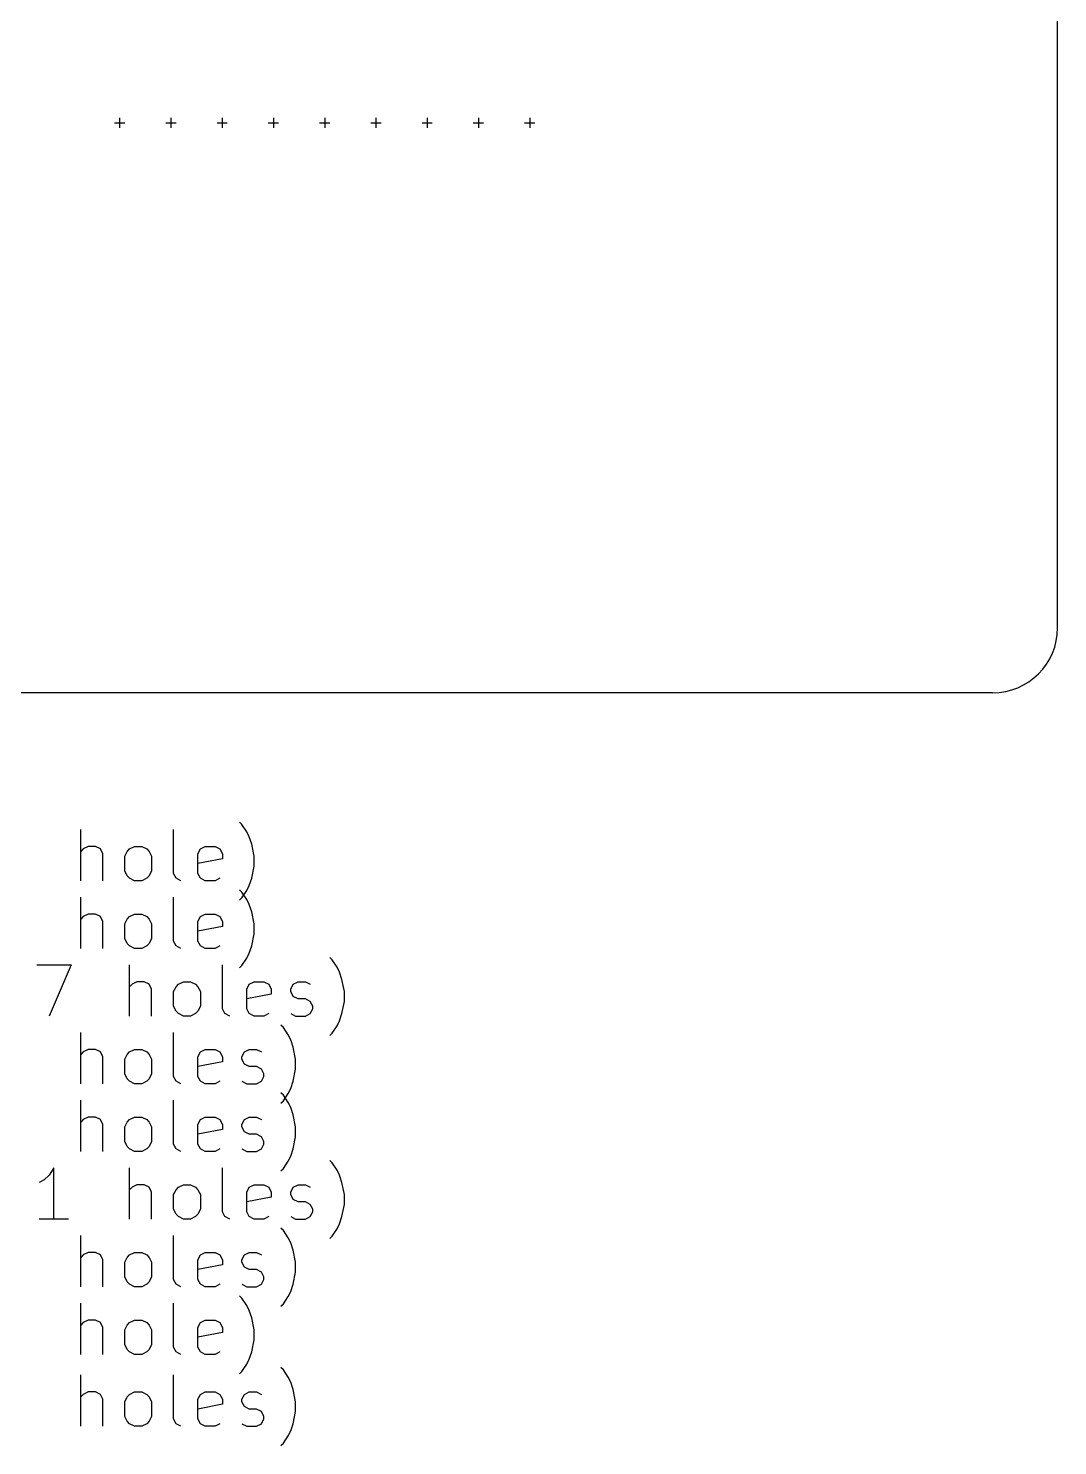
# Model space of a CAD drawing. Extents: x 28 to 108, y -142 to -30.
# Drawn here: x 67.8 to 108, y -141.9 to -86.6 of the extents above; entities that cross this region are included whole.
import ezdxf

# ---------------------------------------------------------------- set-up
doc = ezdxf.new("R2010")
doc.units = 0
doc.layers.add('BLACK', color=7, linetype='CONTINUOUS')

msp = doc.modelspace()

# ---------------------------------------------------------------- linework, layer by layer
at = {"layer": 'BLACK', "linetype": 'CONTINUOUS'}
for p, q in [((108, -110), (108, -33)), ((71.4, -90.1), (71.4, -90.5)), ((73.4, -90.1), (73.4, -90.5)), ((75.4, -90.1), (75.4, -90.5)), ((77.4, -90.1), (77.4, -90.5)), ((79.4, -90.1), (79.4, -90.5)), ((81.4, -90.1), (81.4, -90.5)), ((83.4, -90.1), (83.4, -90.5)), ((85.4, -90.1), (85.4, -90.5)), ((87.4, -90.1), (87.4, -90.5)), ((71.2, -90.3), (71.6, -90.3)), ((73.2, -90.3), (73.6, -90.3)), ((75.2, -90.3), (75.6, -90.3)), ((77.2, -90.3), (77.6, -90.3)), ((79.2, -90.3), (79.6, -90.3)), ((81.2, -90.3), (81.6, -90.3)), ((83.2, -90.3), (83.6, -90.3)), ((85.2, -90.3), (85.6, -90.3)), ((87.2, -90.3), (87.6, -90.3)), ((105.46, -112.54), (32.54, -112.542)), ((76.1702, -117.681), (76.075, -117.586)), ((76.3607, -117.967), (76.1702, -117.681)), ((69.8845, -119.872), (69.8845, -117.872)), ((73.5036, -119.586), (73.5036, -117.872)), ((76.456, -118.157), (76.3607, -117.967)), ((76.5512, -118.443), (76.456, -118.157)), ((69.9798, -118.634), (69.8845, -118.729)), ((70.1702, -118.538), (69.9798, -118.634)), ((70.456, -118.538), (70.1702, -118.538)), ((70.6464, -118.634), (70.456, -118.538)), ((70.7417, -118.824), (70.6464, -118.634)), ((70.7417, -119.872), (70.7417, -118.824)), ((71.5988, -118.919), (71.694, -118.729)), ((71.694, -118.729), (71.7893, -118.634)), ((71.7893, -118.634), (71.9798, -118.538)), ((71.9798, -118.538), (72.2655, -118.538)), ((72.2655, -118.538), (72.456, -118.634)), ((72.456, -118.634), (72.5512, -118.729)), ((72.5512, -118.729), (72.6464, -118.919)), ((74.456, -118.824), (74.5512, -118.634)), ((74.456, -119.586), (74.456, -118.824)), ((74.5512, -118.634), (74.7417, -118.538)), ((74.7417, -118.538), (75.1226, -118.538)), ((75.1226, -118.538), (75.3131, -118.634)), ((75.3131, -118.634), (75.4083, -118.824)), ((75.4083, -118.824), (75.4083, -119.015)), ((76.6464, -118.919), (76.5512, -118.443)), ((71.5988, -119.491), (71.5988, -118.919)), ((72.6464, -118.919), (72.6464, -119.491)), ((75.4083, -119.015), (74.456, -119.205)), ((76.5512, -119.777), (76.6464, -119.3)), ((76.6464, -119.3), (76.6464, -118.919)), ((71.694, -119.681), (71.5988, -119.491)), ((71.7893, -119.777), (71.694, -119.681)), ((71.9798, -119.872), (71.7893, -119.777)), ((72.2655, -119.872), (71.9798, -119.872)), ((72.456, -119.777), (72.2655, -119.872)), ((72.5512, -119.681), (72.456, -119.777)), ((72.6464, -119.491), (72.5512, -119.681)), ((73.5988, -119.777), (73.5036, -119.586)), ((73.7893, -119.872), (73.5988, -119.777)), ((74.5512, -119.777), (74.456, -119.586)), ((74.7417, -119.872), (74.5512, -119.777)), ((75.1226, -119.872), (74.7417, -119.872)), ((75.3131, -119.777), (75.1226, -119.872)), ((76.456, -120.062), (76.5512, -119.777)), ((69.8845, -122.512), (69.8845, -120.512)), ((73.5036, -122.226), (73.5036, -120.512)), ((76.1702, -120.321), (76.075, -120.226)), ((76.075, -120.634), (76.1702, -120.538)), ((76.1702, -120.538), (76.3607, -120.253)), ((76.3607, -120.607), (76.1702, -120.321)), ((76.3607, -120.253), (76.456, -120.062)), ((76.456, -120.797), (76.3607, -120.607)), ((76.5512, -121.083), (76.456, -120.797)), ((76.6464, -121.559), (76.5512, -121.083)), ((69.9798, -121.274), (69.8845, -121.369)), ((70.1702, -121.178), (69.9798, -121.274)), ((70.456, -121.178), (70.1702, -121.178)), ((70.6464, -121.274), (70.456, -121.178)), ((70.7417, -121.464), (70.6464, -121.274)), ((70.7417, -122.512), (70.7417, -121.464)), ((71.5988, -121.559), (71.694, -121.369)), ((71.5988, -122.131), (71.5988, -121.559)), ((71.694, -121.369), (71.7893, -121.274)), ((71.7893, -121.274), (71.9798, -121.178)), ((71.9798, -121.178), (72.2655, -121.178)), ((72.2655, -121.178), (72.456, -121.274)), ((72.456, -121.274), (72.5512, -121.369)), ((72.5512, -121.369), (72.6464, -121.559)), ((72.6464, -121.559), (72.6464, -122.131)), ((74.456, -121.464), (74.5512, -121.274)), ((74.456, -122.226), (74.456, -121.464)), ((75.4083, -121.655), (74.456, -121.845)), ((74.5512, -121.274), (74.7417, -121.178)), ((74.7417, -121.178), (75.1226, -121.178)), ((75.1226, -121.178), (75.3131, -121.274)), ((75.3131, -121.274), (75.4083, -121.464)), ((75.4083, -121.464), (75.4083, -121.655)), ((76.6464, -121.94), (76.6464, -121.559)), ((71.694, -122.321), (71.5988, -122.131)), ((72.6464, -122.131), (72.5512, -122.321)), ((76.5512, -122.417), (76.6464, -121.94)), ((71.7893, -122.417), (71.694, -122.321)), ((71.9798, -122.512), (71.7893, -122.417)), ((72.2655, -122.512), (71.9798, -122.512)), ((72.456, -122.417), (72.2655, -122.512)), ((72.5512, -122.321), (72.456, -122.417)), ((73.5988, -122.417), (73.5036, -122.226)), ((73.7893, -122.512), (73.5988, -122.417)), ((74.5512, -122.417), (74.456, -122.226)), ((74.7417, -122.512), (74.5512, -122.417)), ((75.1226, -122.512), (74.7417, -122.512)), ((75.3131, -122.417), (75.1226, -122.512)), ((76.3607, -122.893), (76.456, -122.702)), ((76.456, -122.702), (76.5512, -122.417)), ((68.1702, -123.152), (69.5036, -123.152)), ((69.5036, -123.152), (68.6464, -125.152)), ((71.7893, -125.152), (71.7893, -123.152)), ((75.4083, -124.866), (75.4083, -123.152)), ((76.075, -123.274), (76.1702, -123.178)), ((76.1702, -123.178), (76.3607, -122.893)), ((79.694, -122.961), (79.5988, -122.866)), ((79.8845, -123.247), (79.694, -122.961)), ((79.9798, -123.437), (79.8845, -123.247)), ((72.075, -123.818), (71.8845, -123.914)), ((72.3607, -123.818), (72.075, -123.818)), ((72.5512, -123.914), (72.3607, -123.818)), ((73.694, -123.914), (73.8845, -123.818)), ((73.8845, -123.818), (74.1702, -123.818)), ((74.1702, -123.818), (74.3607, -123.914)), ((76.456, -123.914), (76.6464, -123.818)), ((76.6464, -123.818), (77.0274, -123.818)), ((77.0274, -123.818), (77.2179, -123.914)), ((78.1702, -123.914), (78.3607, -123.818)), ((78.3607, -123.818), (78.6464, -123.818)), ((78.6464, -123.818), (78.8369, -123.914)), ((80.075, -123.723), (79.9798, -123.437)), ((80.1702, -124.199), (80.075, -123.723)), ((71.8845, -123.914), (71.7893, -124.009)), ((72.6464, -124.104), (72.5512, -123.914)), ((72.6464, -125.152), (72.6464, -124.104)), ((73.5036, -124.199), (73.5988, -124.009)), ((73.5036, -124.771), (73.5036, -124.199)), ((73.5988, -124.009), (73.694, -123.914)), ((74.3607, -123.914), (74.456, -124.009)), ((74.456, -124.009), (74.5512, -124.199)), ((74.5512, -124.199), (74.5512, -124.771)), ((76.3607, -124.104), (76.456, -123.914)), ((76.3607, -124.866), (76.3607, -124.104)), ((77.3131, -124.295), (76.3607, -124.485)), ((77.2179, -123.914), (77.3131, -124.104)), ((77.3131, -124.104), (77.3131, -124.295)), ((78.075, -124.104), (78.1702, -123.914)), ((78.075, -124.199), (78.075, -124.104)), ((78.1702, -124.39), (78.075, -124.199)), ((78.3607, -124.485), (78.1702, -124.39)), ((80.1702, -124.58), (80.1702, -124.199)), ((73.5988, -124.961), (73.5036, -124.771)), ((73.694, -125.057), (73.5988, -124.961)), ((74.456, -124.961), (74.3607, -125.057)), ((74.5512, -124.771), (74.456, -124.961)), ((75.5036, -125.057), (75.4083, -124.866)), ((76.456, -125.057), (76.3607, -124.866)), ((78.6464, -124.485), (78.3607, -124.485)), ((78.8369, -124.58), (78.6464, -124.485)), ((78.9321, -124.771), (78.8369, -124.58)), ((78.8369, -125.057), (78.9321, -124.866)), ((78.9321, -124.866), (78.9321, -124.771)), ((80.075, -125.057), (80.1702, -124.58)), ((73.8845, -125.152), (73.694, -125.057)), ((74.1702, -125.152), (73.8845, -125.152)), ((74.3607, -125.057), (74.1702, -125.152)), ((75.694, -125.152), (75.5036, -125.057)), ((76.6464, -125.152), (76.456, -125.057)), ((77.0274, -125.152), (76.6464, -125.152)), ((77.2179, -125.057), (77.0274, -125.152)), ((77.7893, -125.601), (77.694, -125.506)), ((78.075, -125.057), (78.2655, -125.152)), ((78.2655, -125.152), (78.6464, -125.152)), ((78.6464, -125.152), (78.8369, -125.057)), ((79.8845, -125.533), (79.9798, -125.342)), ((79.9798, -125.342), (80.075, -125.057)), ((69.8845, -127.792), (69.8845, -125.792)), ((73.5036, -127.506), (73.5036, -125.792)), ((77.9798, -125.887), (77.7893, -125.601)), ((78.075, -126.077), (77.9798, -125.887)), ((78.1702, -126.363), (78.075, -126.077)), ((79.5988, -125.914), (79.694, -125.818)), ((79.694, -125.818), (79.8845, -125.533)), ((69.9798, -126.554), (69.8845, -126.649)), ((70.1702, -126.458), (69.9798, -126.554)), ((70.456, -126.458), (70.1702, -126.458)), ((70.6464, -126.554), (70.456, -126.458)), ((70.7417, -126.744), (70.6464, -126.554)), ((71.694, -126.649), (71.7893, -126.554)), ((71.7893, -126.554), (71.9798, -126.458)), ((71.9798, -126.458), (72.2655, -126.458)), ((72.2655, -126.458), (72.456, -126.554)), ((72.456, -126.554), (72.5512, -126.649)), ((74.456, -126.744), (74.5512, -126.554)), ((74.5512, -126.554), (74.7417, -126.458)), ((74.7417, -126.458), (75.1226, -126.458)), ((75.1226, -126.458), (75.3131, -126.554)), ((75.3131, -126.554), (75.4083, -126.744)), ((76.1702, -126.744), (76.2655, -126.554)), ((76.2655, -126.554), (76.456, -126.458)), ((76.456, -126.458), (76.7417, -126.458)), ((76.7417, -126.458), (76.9321, -126.554)), ((78.2655, -126.839), (78.1702, -126.363)), ((70.7417, -127.792), (70.7417, -126.744)), ((71.5988, -126.839), (71.694, -126.649)), ((71.5988, -127.411), (71.5988, -126.839)), ((72.5512, -126.649), (72.6464, -126.839)), ((72.6464, -126.839), (72.6464, -127.411)), ((74.456, -127.506), (74.456, -126.744)), ((75.4083, -126.935), (74.456, -127.125)), ((75.4083, -126.744), (75.4083, -126.935)), ((76.1702, -126.839), (76.1702, -126.744)), ((76.2655, -127.03), (76.1702, -126.839)), ((76.456, -127.125), (76.2655, -127.03)), ((76.7417, -127.125), (76.456, -127.125)), ((76.9321, -127.22), (76.7417, -127.125)), ((78.2655, -127.22), (78.2655, -126.839)), ((71.694, -127.601), (71.5988, -127.411)), ((71.7893, -127.697), (71.694, -127.601)), ((71.9798, -127.792), (71.7893, -127.697)), ((72.456, -127.697), (72.2655, -127.792)), ((72.5512, -127.601), (72.456, -127.697)), ((72.6464, -127.411), (72.5512, -127.601)), ((73.5988, -127.697), (73.5036, -127.506)), ((73.7893, -127.792), (73.5988, -127.697)), ((74.5512, -127.697), (74.456, -127.506)), ((74.7417, -127.792), (74.5512, -127.697)), ((75.3131, -127.697), (75.1226, -127.792)), ((76.1702, -127.697), (76.3607, -127.792)), ((76.7417, -127.792), (76.9321, -127.697)), ((77.0274, -127.411), (76.9321, -127.22)), ((76.9321, -127.697), (77.0274, -127.506)), ((77.0274, -127.506), (77.0274, -127.411)), ((78.075, -127.982), (78.1702, -127.697)), ((78.1702, -127.697), (78.2655, -127.22)), ((72.2655, -127.792), (71.9798, -127.792)), ((75.1226, -127.792), (74.7417, -127.792)), ((76.3607, -127.792), (76.7417, -127.792)), ((77.7893, -128.241), (77.694, -128.146)), ((77.7893, -128.458), (77.9798, -128.173)), ((77.9798, -128.527), (77.7893, -128.241)), ((77.9798, -128.173), (78.075, -127.982)), ((69.8845, -130.432), (69.8845, -128.432)), ((73.5036, -130.146), (73.5036, -128.432)), ((77.694, -128.554), (77.7893, -128.458)), ((78.075, -128.717), (77.9798, -128.527)), ((78.1702, -129.003), (78.075, -128.717)), ((69.9798, -129.194), (69.8845, -129.289)), ((70.1702, -129.098), (69.9798, -129.194)), ((70.456, -129.098), (70.1702, -129.098)), ((70.6464, -129.194), (70.456, -129.098)), ((70.7417, -129.384), (70.6464, -129.194)), ((70.7417, -130.432), (70.7417, -129.384)), ((71.5988, -129.479), (71.694, -129.289)), ((71.694, -129.289), (71.7893, -129.194)), ((71.7893, -129.194), (71.9798, -129.098)), ((71.9798, -129.098), (72.2655, -129.098)), ((72.2655, -129.098), (72.456, -129.194)), ((72.456, -129.194), (72.5512, -129.289)), ((72.5512, -129.289), (72.6464, -129.479)), ((74.456, -129.384), (74.5512, -129.194)), ((74.456, -130.146), (74.456, -129.384)), ((74.5512, -129.194), (74.7417, -129.098)), ((74.7417, -129.098), (75.1226, -129.098)), ((75.1226, -129.098), (75.3131, -129.194)), ((75.3131, -129.194), (75.4083, -129.384)), ((75.4083, -129.384), (75.4083, -129.575)), ((76.1702, -129.384), (76.2655, -129.194)), ((76.1702, -129.479), (76.1702, -129.384)), ((76.2655, -129.194), (76.456, -129.098)), ((76.456, -129.098), (76.7417, -129.098)), ((76.7417, -129.098), (76.9321, -129.194)), ((78.2655, -129.479), (78.1702, -129.003)), ((71.5988, -130.051), (71.5988, -129.479)), ((72.6464, -129.479), (72.6464, -130.051)), ((75.4083, -129.575), (74.456, -129.765)), ((76.2655, -129.67), (76.1702, -129.479)), ((76.456, -129.765), (76.2655, -129.67)), ((76.7417, -129.765), (76.456, -129.765)), ((76.9321, -129.86), (76.7417, -129.765)), ((77.0274, -130.051), (76.9321, -129.86)), ((78.1702, -130.337), (78.2655, -129.86)), ((78.2655, -129.86), (78.2655, -129.479)), ((71.694, -130.241), (71.5988, -130.051)), ((71.7893, -130.337), (71.694, -130.241)), ((71.9798, -130.432), (71.7893, -130.337)), ((72.2655, -130.432), (71.9798, -130.432)), ((72.456, -130.337), (72.2655, -130.432)), ((72.5512, -130.241), (72.456, -130.337)), ((72.6464, -130.051), (72.5512, -130.241)), ((73.5988, -130.337), (73.5036, -130.146)), ((73.7893, -130.432), (73.5988, -130.337)), ((74.5512, -130.337), (74.456, -130.146)), ((74.7417, -130.432), (74.5512, -130.337)), ((75.1226, -130.432), (74.7417, -130.432)), ((75.3131, -130.337), (75.1226, -130.432)), ((76.1702, -130.337), (76.3607, -130.432)), ((76.3607, -130.432), (76.7417, -130.432)), ((76.7417, -130.432), (76.9321, -130.337)), ((76.9321, -130.337), (77.0274, -130.146)), ((77.0274, -130.146), (77.0274, -130.051)), ((78.075, -130.622), (78.1702, -130.337)), ((77.7893, -131.098), (77.9798, -130.813)), ((77.9798, -130.813), (78.075, -130.622)), ((79.694, -130.881), (79.5988, -130.786)), ((79.8845, -131.167), (79.694, -130.881)), ((68.456, -131.548), (68.2655, -131.643)), ((68.6464, -131.357), (68.456, -131.548)), ((68.8369, -131.072), (68.6464, -131.357)), ((68.8369, -133.072), (68.8369, -131.072)), ((71.7893, -133.072), (71.7893, -131.072)), ((75.4083, -132.786), (75.4083, -131.072)), ((77.694, -131.194), (77.7893, -131.098)), ((79.9798, -131.357), (79.8845, -131.167)), ((80.075, -131.643), (79.9798, -131.357)), ((71.8845, -131.834), (71.7893, -131.929)), ((72.075, -131.738), (71.8845, -131.834)), ((72.3607, -131.738), (72.075, -131.738)), ((72.5512, -131.834), (72.3607, -131.738)), ((72.6464, -132.024), (72.5512, -131.834)), ((72.6464, -133.072), (72.6464, -132.024)), ((73.5036, -132.119), (73.5988, -131.929)), ((73.5036, -132.691), (73.5036, -132.119)), ((73.5988, -131.929), (73.694, -131.834)), ((73.694, -131.834), (73.8845, -131.738)), ((73.8845, -131.738), (74.1702, -131.738)), ((74.1702, -131.738), (74.3607, -131.834)), ((74.3607, -131.834), (74.456, -131.929)), ((74.456, -131.929), (74.5512, -132.119)), ((74.5512, -132.119), (74.5512, -132.691)), ((76.3607, -132.024), (76.456, -131.834)), ((76.3607, -132.786), (76.3607, -132.024)), ((76.456, -131.834), (76.6464, -131.738)), ((76.6464, -131.738), (77.0274, -131.738)), ((77.0274, -131.738), (77.2179, -131.834)), ((77.2179, -131.834), (77.3131, -132.024)), ((77.3131, -132.024), (77.3131, -132.215)), ((78.075, -132.024), (78.1702, -131.834)), ((78.075, -132.119), (78.075, -132.024)), ((78.1702, -132.31), (78.075, -132.119)), ((78.1702, -131.834), (78.3607, -131.738)), ((78.3607, -131.738), (78.6464, -131.738)), ((78.6464, -131.738), (78.8369, -131.834)), ((80.1702, -132.119), (80.075, -131.643)), ((80.1702, -132.5), (80.1702, -132.119)), ((73.5988, -132.881), (73.5036, -132.691)), ((74.5512, -132.691), (74.456, -132.881)), ((77.3131, -132.215), (76.3607, -132.405)), ((78.3607, -132.405), (78.1702, -132.31)), ((78.6464, -132.405), (78.3607, -132.405)), ((78.8369, -132.5), (78.6464, -132.405)), ((78.9321, -132.691), (78.8369, -132.5)), ((78.9321, -132.786), (78.9321, -132.691)), ((80.075, -132.977), (80.1702, -132.5)), ((69.4083, -133.072), (68.2655, -133.072)), ((73.694, -132.977), (73.5988, -132.881)), ((73.8845, -133.072), (73.694, -132.977)), ((74.1702, -133.072), (73.8845, -133.072)), ((74.3607, -132.977), (74.1702, -133.072)), ((74.456, -132.881), (74.3607, -132.977)), ((75.5036, -132.977), (75.4083, -132.786)), ((75.694, -133.072), (75.5036, -132.977)), ((76.456, -132.977), (76.3607, -132.786)), ((76.6464, -133.072), (76.456, -132.977)), ((77.0274, -133.072), (76.6464, -133.072)), ((77.2179, -132.977), (77.0274, -133.072)), ((78.075, -132.977), (78.2655, -133.072)), ((78.2655, -133.072), (78.6464, -133.072)), ((78.6464, -133.072), (78.8369, -132.977)), ((78.8369, -132.977), (78.9321, -132.786)), ((79.8845, -133.453), (79.9798, -133.262)), ((79.9798, -133.262), (80.075, -132.977)), ((69.8845, -135.712), (69.8845, -133.712)), ((73.5036, -135.426), (73.5036, -133.712)), ((77.7893, -133.521), (77.694, -133.426)), ((77.9798, -133.807), (77.7893, -133.521)), ((78.075, -133.997), (77.9798, -133.807)), ((79.5988, -133.834), (79.694, -133.738)), ((79.694, -133.738), (79.8845, -133.453)), ((78.1702, -134.283), (78.075, -133.997)), ((78.2655, -134.759), (78.1702, -134.283)), ((69.9798, -134.474), (69.8845, -134.569)), ((70.1702, -134.378), (69.9798, -134.474)), ((70.456, -134.378), (70.1702, -134.378)), ((70.6464, -134.474), (70.456, -134.378)), ((70.7417, -134.664), (70.6464, -134.474)), ((70.7417, -135.712), (70.7417, -134.664)), ((71.5988, -134.759), (71.694, -134.569)), ((71.5988, -135.331), (71.5988, -134.759)), ((71.694, -134.569), (71.7893, -134.474)), ((71.7893, -134.474), (71.9798, -134.378)), ((71.9798, -134.378), (72.2655, -134.378)), ((72.2655, -134.378), (72.456, -134.474)), ((72.456, -134.474), (72.5512, -134.569)), ((72.5512, -134.569), (72.6464, -134.759)), ((72.6464, -134.759), (72.6464, -135.331)), ((74.456, -134.664), (74.5512, -134.474)), ((74.456, -135.426), (74.456, -134.664)), ((75.4083, -134.855), (74.456, -135.045)), ((74.5512, -134.474), (74.7417, -134.378)), ((74.7417, -134.378), (75.1226, -134.378)), ((75.1226, -134.378), (75.3131, -134.474)), ((75.3131, -134.474), (75.4083, -134.664)), ((75.4083, -134.664), (75.4083, -134.855)), ((76.1702, -134.664), (76.2655, -134.474)), ((76.1702, -134.759), (76.1702, -134.664)), ((76.2655, -134.95), (76.1702, -134.759)), ((76.2655, -134.474), (76.456, -134.378)), ((76.456, -134.378), (76.7417, -134.378)), ((76.7417, -134.378), (76.9321, -134.474)), ((78.2655, -135.14), (78.2655, -134.759)), ((71.694, -135.521), (71.5988, -135.331)), ((72.6464, -135.331), (72.5512, -135.521)), ((73.5988, -135.617), (73.5036, -135.426)), ((74.5512, -135.617), (74.456, -135.426)), ((76.456, -135.045), (76.2655, -134.95)), ((76.7417, -135.045), (76.456, -135.045)), ((76.9321, -135.14), (76.7417, -135.045)), ((77.0274, -135.331), (76.9321, -135.14)), ((76.9321, -135.617), (77.0274, -135.426)), ((77.0274, -135.426), (77.0274, -135.331)), ((78.1702, -135.617), (78.2655, -135.14)), ((71.7893, -135.617), (71.694, -135.521)), ((71.9798, -135.712), (71.7893, -135.617)), ((72.2655, -135.712), (71.9798, -135.712)), ((72.456, -135.617), (72.2655, -135.712)), ((72.5512, -135.521), (72.456, -135.617)), ((73.7893, -135.712), (73.5988, -135.617)), ((74.7417, -135.712), (74.5512, -135.617)), ((75.1226, -135.712), (74.7417, -135.712)), ((75.3131, -135.617), (75.1226, -135.712)), ((76.1702, -135.617), (76.3607, -135.712)), ((76.3607, -135.712), (76.7417, -135.712)), ((76.7417, -135.712), (76.9321, -135.617)), ((77.9798, -136.093), (78.075, -135.902)), ((78.075, -135.902), (78.1702, -135.617)), ((69.8845, -138.352), (69.8845, -136.352)), ((73.5036, -138.066), (73.5036, -136.352)), ((76.1702, -136.161), (76.075, -136.066)), ((76.3607, -136.447), (76.1702, -136.161)), ((76.456, -136.637), (76.3607, -136.447)), ((77.694, -136.474), (77.7893, -136.378)), ((77.7893, -136.378), (77.9798, -136.093)), ((69.9798, -137.114), (69.8845, -137.209)), ((70.1702, -137.018), (69.9798, -137.114)), ((70.456, -137.018), (70.1702, -137.018)), ((70.6464, -137.114), (70.456, -137.018)), ((70.7417, -137.304), (70.6464, -137.114)), ((71.694, -137.209), (71.7893, -137.114)), ((71.7893, -137.114), (71.9798, -137.018)), ((71.9798, -137.018), (72.2655, -137.018)), ((72.2655, -137.018), (72.456, -137.114)), ((72.456, -137.114), (72.5512, -137.209)), ((74.456, -137.304), (74.5512, -137.114)), ((74.5512, -137.114), (74.7417, -137.018)), ((74.7417, -137.018), (75.1226, -137.018)), ((75.1226, -137.018), (75.3131, -137.114)), ((75.3131, -137.114), (75.4083, -137.304)), ((76.5512, -136.923), (76.456, -136.637)), ((76.6464, -137.399), (76.5512, -136.923)), ((70.7417, -138.352), (70.7417, -137.304)), ((71.5988, -137.399), (71.694, -137.209)), ((71.5988, -137.971), (71.5988, -137.399)), ((72.5512, -137.209), (72.6464, -137.399)), ((72.6464, -137.399), (72.6464, -137.971)), ((74.456, -138.066), (74.456, -137.304)), ((75.4083, -137.495), (74.456, -137.685)), ((75.4083, -137.304), (75.4083, -137.495)), ((76.6464, -137.78), (76.6464, -137.399)), ((71.694, -138.161), (71.5988, -137.971)), ((71.7893, -138.257), (71.694, -138.161)), ((72.5512, -138.161), (72.456, -138.257)), ((72.6464, -137.971), (72.5512, -138.161)), ((73.5988, -138.257), (73.5036, -138.066)), ((74.5512, -138.257), (74.456, -138.066)), ((76.5512, -138.257), (76.6464, -137.78)), ((71.9798, -138.352), (71.7893, -138.257)), ((72.2655, -138.352), (71.9798, -138.352)), ((72.456, -138.257), (72.2655, -138.352)), ((73.7893, -138.352), (73.5988, -138.257)), ((74.7417, -138.352), (74.5512, -138.257)), ((75.1226, -138.352), (74.7417, -138.352)), ((75.3131, -138.257), (75.1226, -138.352)), ((76.1702, -139.018), (76.3607, -138.733)), ((76.3607, -138.733), (76.456, -138.542)), ((76.456, -138.542), (76.5512, -138.257)), ((69.8845, -141.152), (69.8845, -139.152)), ((73.5036, -140.866), (73.5036, -139.152)), ((76.075, -139.114), (76.1702, -139.018)), ((77.7893, -138.961), (77.694, -138.866)), ((77.9798, -139.247), (77.7893, -138.961)), ((78.075, -139.437), (77.9798, -139.247)), ((70.1702, -139.818), (69.9798, -139.914)), ((70.456, -139.818), (70.1702, -139.818)), ((70.6464, -139.914), (70.456, -139.818)), ((71.7893, -139.914), (71.9798, -139.818)), ((71.9798, -139.818), (72.2655, -139.818)), ((72.2655, -139.818), (72.456, -139.914)), ((74.5512, -139.914), (74.7417, -139.818)), ((74.7417, -139.818), (75.1226, -139.818)), ((75.1226, -139.818), (75.3131, -139.914)), ((76.2655, -139.914), (76.456, -139.818)), ((76.456, -139.818), (76.7417, -139.818)), ((76.7417, -139.818), (76.9321, -139.914)), ((78.1702, -139.723), (78.075, -139.437)), ((78.2655, -140.199), (78.1702, -139.723)), ((69.9798, -139.914), (69.8845, -140.009)), ((70.7417, -140.104), (70.6464, -139.914)), ((70.7417, -141.152), (70.7417, -140.104)), ((71.5988, -140.199), (71.694, -140.009)), ((71.5988, -140.771), (71.5988, -140.199)), ((71.694, -140.009), (71.7893, -139.914)), ((72.456, -139.914), (72.5512, -140.009)), ((72.5512, -140.009), (72.6464, -140.199)), ((72.6464, -140.199), (72.6464, -140.771)), ((74.456, -140.104), (74.5512, -139.914)), ((74.456, -140.866), (74.456, -140.104)), ((75.4083, -140.295), (74.456, -140.485)), ((75.3131, -139.914), (75.4083, -140.104)), ((75.4083, -140.104), (75.4083, -140.295)), ((76.1702, -140.104), (76.2655, -139.914)), ((76.1702, -140.199), (76.1702, -140.104)), ((76.2655, -140.39), (76.1702, -140.199)), ((76.456, -140.485), (76.2655, -140.39)), ((78.2655, -140.58), (78.2655, -140.199)), ((71.694, -140.961), (71.5988, -140.771)), ((71.7893, -141.057), (71.694, -140.961)), ((72.5512, -140.961), (72.456, -141.057)), ((72.6464, -140.771), (72.5512, -140.961)), ((73.5988, -141.057), (73.5036, -140.866)), ((74.5512, -141.057), (74.456, -140.866)), ((76.7417, -140.485), (76.456, -140.485)), ((76.9321, -140.58), (76.7417, -140.485)), ((77.0274, -140.771), (76.9321, -140.58)), ((76.9321, -141.057), (77.0274, -140.866)), ((77.0274, -140.866), (77.0274, -140.771)), ((78.1702, -141.057), (78.2655, -140.58)), ((71.9798, -141.152), (71.7893, -141.057)), ((72.2655, -141.152), (71.9798, -141.152)), ((72.456, -141.057), (72.2655, -141.152)), ((73.7893, -141.152), (73.5988, -141.057)), ((74.7417, -141.152), (74.5512, -141.057)), ((75.1226, -141.152), (74.7417, -141.152)), ((75.3131, -141.057), (75.1226, -141.152)), ((76.1702, -141.057), (76.3607, -141.152)), ((76.3607, -141.152), (76.7417, -141.152)), ((76.7417, -141.152), (76.9321, -141.057)), ((77.7893, -141.818), (77.9798, -141.533)), ((77.9798, -141.533), (78.075, -141.342)), ((78.075, -141.342), (78.1702, -141.057)), ((77.694, -141.914), (77.7893, -141.818))]:
    msp.add_line(p, q, dxfattribs=at)
at = {"layer": 'BLACK'}
msp.add_arc((105.46, -110), 2.54, -90, 0, dxfattribs=at)

doc.saveas('drawing.dxf')
